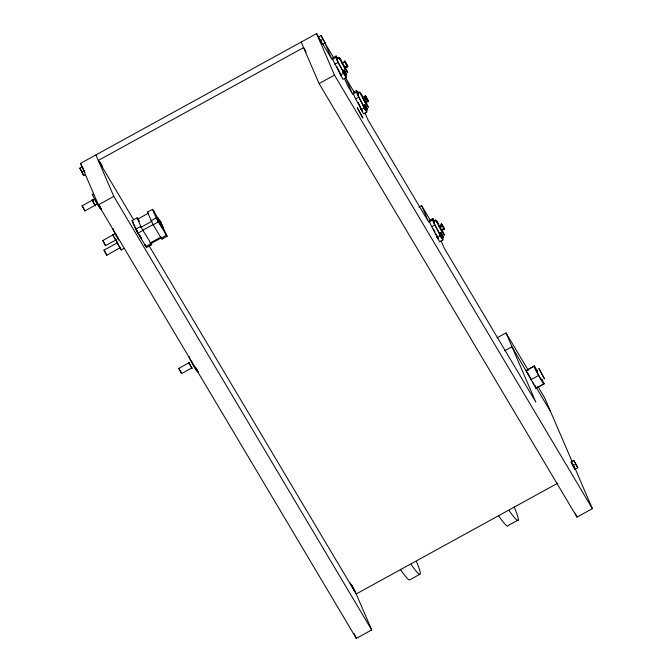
<?xml version="1.0" encoding="UTF-8"?>
<svg xmlns="http://www.w3.org/2000/svg" width="672" height="672" viewBox="0 0 672 672"><rect width="100%" height="100%" fill="white"/><g stroke="black" fill="none" stroke-linecap="round" stroke-linejoin="round"><path stroke-width="1.01" d="M345.895 74.827A10.853 0.622 61.2 0 1 346.366 76.314L346.08 77.498L342.955 79.313L335.017 64.117A10.853 0.622 61.2 0 1 332.816 58.993L333.06 57.632L333.564 58.304M346.08 77.498L338.1 62.42A10.853 0.622 61.2 0 1 335.891 57.305L336.134 55.936L337.68 58.397M366.534 109.511A10.853 0.622 61.2 0 1 366.996 110.998L366.71 112.182L363.586 113.996L355.648 98.801A10.853 0.622 61.2 0 1 353.447 93.677C353.682 90.25 358.352 89.72 358.672 93.744M366.71 112.182L358.73 97.104A10.853 0.622 61.2 0 1 356.53 91.988L356.782 90.737M442.613 237.401A10.853 0.622 61.2 0 1 443.075 238.888L442.789 240.072L439.664 241.886L431.735 226.691A10.853 0.622 61.2 0 1 429.526 221.567L429.769 220.206L430.273 220.878M442.789 240.072L434.809 224.994A10.853 0.622 61.2 0 1 432.608 219.878L432.852 218.518L434.398 220.97M98.86 204.716L101.228 209.345M195.569 367.29L197.938 371.918M117.365 242.802L104.026 250.135L105.504 253.21L106.814 255.276L120.112 247.682M106.814 255.276L106.058 253.537M85.571 174.502L83.647 175.627L79.834 168.134L81.421 170.806M83.647 175.627L81.95 171.696M318.259 37.145L321.031 35.54L325.063 42.848L322.283 44.453L318.469 36.952M321.031 35.54L325.063 42.848M541.867 379.159L544.186 383.72L535.979 388.408L526.176 370.616L534.391 365.929L537.482 371.129M526.176 370.616L534.391 365.929M535.979 388.408L544.186 383.72M570.998 462L573.779 460.404L577.802 467.712L575.022 469.316L571.208 461.815L572.796 464.486M573.779 460.404L577.802 467.712M354.774 590.629L371.708 629.933L356.311 638.4L98.406 204.868L80.539 163.363L316.604 33.6L318.738 37.187M79.624 168.319L82.396 166.723L83.714 169.907M81.53 172.066L84.092 170.654M320.166 40.891L322.728 39.48M333.077 57.75L336.151 56.053M332.816 58.993L335.891 57.305M338.848 57.49L337.142 58.38L338.848 57.49L340.158 59.699M335.017 64.117L338.1 62.42M96.844 204.397L84.815 210.899L82.068 205.825L92.173 200.264M92.946 201.6L92.366 200.332L94.189 199.324M342.124 63.042L344.845 61.421L345.349 62.093L344.56 60.908L345.442 62.798M92.476 200.617L94.307 199.609M342.233 63.328L345.097 61.706L345.66 62.605M344.434 67.393L347.172 65.881L347.676 66.553L344.938 68.057M344.854 68.006L347.533 66.125M98.406 204.868L113.803 196.4L95.928 154.904M575.039 468.367L592.376 508.637L576.979 517.096L319.082 83.563L334.48 75.096L316.604 33.6M342.544 70.93L344.249 70.039L346.693 74.5L344.98 75.382L343.678 73.172L342.544 70.93L344.249 70.039M343.678 73.172L345.215 72.324L344.081 70.081M340.486 74.97L343.568 73.273M353.447 93.677L356.53 91.988M358.529 94.559L357.773 93.055L359.478 92.173L360.788 94.382M359.478 92.173L357.773 93.055M137.785 233.008L146.588 247.548L151.721 244.726L142.943 230.395L137.81 233.218L131.989 220.634L137.122 217.812L139.499 221.382M147.386 212.167L152.519 209.345L153.3 210.235L163.17 227.674L157.492 217.367L161.314 223.633L167.118 236.258L161.986 239.081L161.204 238.199L153.208 224.759L147.386 212.167L148.168 213.058M355.648 98.801L358.73 97.104M137.231 219.341L148.176 213.318M116.558 239.585L105.529 245.641L102.715 240.618L114.643 233.94M362.704 97.583L365.56 96.163M362.754 97.726L364.577 96.718M363.065 98.44L365.98 96.776L365.602 96.499M363.334 98.986L366.072 97.482L365.19 95.584L367.021 98.557M363.661 99.624L366.4 98.112L365.912 97.247M364.022 100.288L366.761 98.784L366.299 98.003M364.392 100.951L367.13 99.448M365.064 102.068L367.802 100.565M365.316 102.455L368.222 101.178M135.685 229.211L140.809 226.388L137.122 217.812M151.074 220.744L156.206 217.921L152.519 209.345M365.568 102.74L367.391 101.741M140.708 227.405L151.654 221.39M363.174 105.613L364.879 104.723L366.19 106.932L367.324 109.175L365.61 110.065L363.174 105.613L365.61 110.065M364.879 104.723L365.845 107.008L364.308 107.856L364.896 108.788M361.116 109.654L364.199 107.957M142.346 230.496L153.292 224.482M153.208 224.759L158.34 221.936L167.118 236.258M117.121 241.954L116.214 240.752L121.162 249.892L124.06 248.489M149.864 243.138L160.818 237.124M150.469 243.827L161.423 237.804M145.807 246.658L150.94 243.835M161.204 238.199L166.337 235.376M418.925 207.077L421.646 205.59L430.181 219.937M429.786 220.324L432.869 218.635M429.526 221.567L432.608 219.878M434.608 222.449L433.852 220.954L435.565 220.063L436.867 222.272M431.735 226.691L434.809 224.994M191.722 367.979L181.608 373.531L180.071 371.078L178.786 368.399L188.891 362.838M438.942 225.901L441.815 224.28L442.067 224.666M439.144 226.33L441.882 224.826L441.277 223.482L442.378 225.179M439.748 227.514L442.478 226.01L442.84 226.674M441.143 229.967L443.881 228.463L443.545 227.909M441.638 230.521L444.368 229.018L444.041 228.262M441.613 230.614L444.352 228.984M439.253 233.503L440.958 232.621L443.402 237.073L441.697 237.955L439.253 233.503L440.294 234.94M437.203 237.544L440.278 235.847M440.387 235.746L441.924 234.898L440.958 232.621M496.978 337.915L506.033 332.934L528.293 370.348M504.748 350.75L511.988 346.769L531.073 379.512M530.813 379.739L538.516 375.514L543.673 384.182M572.905 465.755L575.476 464.344M557.827 483.143L356.219 593.972L149.251 246.061M518.33 519.926L508.066 525.571A117.314 6.712 61.2 0 1 498.708 516.012M419.672 574.375L409.408 580.02A117.314 6.712 61.2 0 1 400.277 569.302M346.693 74.5L345.215 72.324M344.98 75.382L344.014 73.097M367.324 109.175L365.845 107.008M435.565 220.063L436.153 221.6M443.402 237.073L441.924 234.898M441.697 237.955L440.731 235.67L440.899 236.099M340.351 73.861L339.956 73.231M441.68 224.398L441.538 223.961L441.815 224.28M95.18 205.346L94.366 204.162M82.068 205.825L82.891 207.01M102.698 240.5L103.211 241.172M189.151 362.846L189.386 363.619M178.786 368.399L179.6 369.583M120.154 247.943L118.843 245.868M104.026 250.135L105.706 252.882M131.989 220.634L132.77 221.516M133.274 222.524L132.67 221.844L136.139 229.916M145.303 245.65L145.908 246.33L145.135 244.541M337.638 58.985L337.68 59.371M341.544 76.322L341.368 76.054M363.67 106.218L363.838 106.487M360.427 107.654L360.763 108.184M362.334 111.266L361.998 110.737M439.589 233.848L439.925 234.385M438.413 239.156L437.858 238.266M533.996 384.308L532.526 382.049M92.375 200.046L92.072 199.702L92.677 201.046M118.566 239.064L117.684 237.712M113.24 235.183L113.308 235.729M194.645 366.962L192.889 364.081M189.084 362.62L188.782 362.275L190.772 366.29M355.06 591.612L350.196 582.977M367.777 100.531L368.592 101.749L367.004 98.524M358.445 93.937L358.092 93.467L358.504 94.433M342.997 71.434L343.426 72.164M319.46 38.791C317.688 36.775 324.005 48.208 321.695 42.941M443.864 228.43L444.671 229.648L443.772 227.716M537.214 371.255C532.904 364.577 542.942 383.494 541.607 379.386M363.628 106.117L364.064 106.848M319.469 38.808L318.956 38.136L321.77 43.151M365.291 109.418L364.854 108.688M360.545 107.814L361.234 108.965M434.524 221.827L434.171 221.357L434.398 221.945M439.706 234.007L440.143 234.738M441.37 237.308L440.941 236.578M436.632 235.704L437.027 236.334M141.103 237.88L141.607 238.652M353.354 588.764L353.774 589.378L352.682 587.647M97.726 204.112L96.18 201.508M113.308 235.183L112.703 234.377L113.585 236.275M99.246 161.515L101.119 164.573L100.8 163.758M346.836 65.335L347.172 65.881M365.963 96.743L366.299 97.289M367.466 100.019L367.979 100.943M444.066 228.841L443.192 227.304M342.98 63.739C339.746 58.892 347.164 72.324 344.677 66.822M439.69 226.313C436.464 221.466 443.873 234.898 441.386 229.396M343.174 71.702L343.678 72.593M441.193 237.04L440.689 236.149M340.091 73.399L340.309 73.76L338.621 69.846M341.401 76.154L340.897 75.272M361.78 110.376L362.032 110.838M437.06 236.435L436.498 235.687M438.119 238.728L437.615 237.846M140.482 236.855L141.481 238.661M137.096 231.689L137.466 232.176M115.492 239.736L113.812 236.796M191.075 366.736L192.175 368.441L192.024 367.954M191.57 367.634L190.722 366.131M537.827 386.383L544.715 397.967L572.149 461.656M534.962 385.384L550.679 411.802M333.463 57.364L324.929 43.008L332.077 59.615L323.005 44.36M354.102 92.047L345.559 77.692L352.708 94.298L347.55 85.621L344.375 78.246M334.48 75.096L592.376 508.637M306.172 51.929L303.593 47.594L98.314 160.44L133.703 219.92M113.803 196.4L371.708 629.933M80.539 163.363L81.606 165.161M342.712 70.888L343.585 72.358M358.957 104.026L359.31 104.622M442.26 224.902L442.73 225.784M345.542 62.328L346.021 63.21M367.114 99.414L367.609 100.33M346.483 64.73L347.953 67.074L347.063 65.142M440.101 234.637L440.387 235.166M572.519 464.184L572.863 464.772M364.022 106.747L364.308 107.276M343.98 73.576L344.266 74.105M358.924 103.958L359.251 104.53M360.948 108.444L361.192 108.864M361.528 109.948L361.813 110.477M319.771 39.304L320.124 39.908L319.78 39.32M158.71 220.181C151.99 209.681 166.748 236.41 161.456 225.187M133.375 222.852L133.048 222.331L133.409 223.112M139.675 235.334L140.246 236.309M140.725 237.426L138.978 234.36M114.643 238.241L116.08 240.408M103.522 241.693L105.529 245.641M352.674 587.63L353.035 588.235M442.68 225.632L443.1 226.447M443.26 227.489L442.386 225.893M440.118 227.044L440.992 228.64M366.601 97.742L367.046 98.532M366.744 98.75L367.181 99.599M345.971 63.059L346.844 64.655M346.5 64.764L345.274 62.563M346.55 64.915L345.668 63.319M440.353 235.066L441.134 236.536M364.476 99.943C358.369 89.653 369.239 109.838 364.913 100.75M440.429 235.687L440.731 236.25M343.4 64.47L344.282 66.066M434.633 231.193L435.002 231.848M437.27 236.762L437.573 237.325M437.354 237.384L437.648 237.947M364.274 107.176L364.568 107.738M364.644 108.36L364.098 107.327M343.72 73.114L344.014 73.676M361.267 109.486L361.57 110.057M337.898 68.586L338.293 69.275M340.561 74.18L340.855 74.752M340.637 74.802L340.939 75.373M162.002 225.204L161.566 224.482L162.212 225.59M161.927 225.271L162.296 225.758M165.698 233.78C164.346 231.588 166.984 236.057 165.623 233.848M145.06 244.86L145.555 245.868L145.169 245.062M137.18 231.622L136.735 230.908L137.382 232.016M116.81 236.191L117.256 236.981M94.055 203.708L93.181 202.112M179.953 370.188L180.323 370.852M83.244 207.614L83.614 208.278M84.613 171.679L84.983 172.343M99.061 161.398L102.304 166.732L101.573 165.035M358.226 102.698L358.588 103.37L358.193 102.631M573.25 465.452L573.602 466.099M443.083 226.414L443.562 227.228M440.177 235.217L440.471 235.788M434.616 231.151L433.944 229.891M437.531 237.224L437.825 237.787M437.102 236.914L437.388 237.485M364.526 107.638L364.82 108.209M343.896 72.954L344.19 73.525M343.468 72.643L343.753 73.214M361.452 109.326L361.973 110.342M361.015 109.024L361.309 109.586M340.822 74.642L341.107 75.214M340.385 74.34L340.679 74.911M320.494 40.572L320.855 41.244L320.502 40.589M351.943 586.295L352.304 586.967L351.355 585.136L351.616 585.665M99.204 161.431L101.018 164.245M190.327 365.492L189.496 363.93M118.121 244.541L118.474 245.204M156.206 217.921L158.34 221.936M140.809 226.388L142.943 230.395M100.162 162.498L100.523 163.195M443.444 227.086L443.957 227.984M441.991 225.137L442.478 226.01M439.95 234.78L440.219 235.318M367.366 99.187L367.979 100.405M436.867 236.468L437.136 237.014M346.727 64.512L347.567 66.074M364.787 108.108L365.047 108.646M363.871 106.89L364.132 107.428M344.148 73.424L344.417 73.962M343.232 72.206L343.501 72.744M361.057 109.124L360.595 108.192M337.21 67.284L337.554 67.948M340.158 73.895L340.427 74.441M353.27 588.067L352.943 587.437L353.842 589.319L353.539 588.613M192.066 362.519L192.461 363.283M116.374 235.385L115.416 233.453M95.348 199.945L95.743 200.701M113.417 236.04L113.912 236.905M92.786 201.356L95.466 205.867L95.315 205.38M180.684 371.524L181.02 372.154M83.975 208.942L84.302 209.58M196.837 369.415L198.022 371.734M100.128 206.842L101.312 209.16M533.87 366.383L538.516 375.514M320.586 40.513L321.728 42.764M83.958 170.419L84.26 171.016M338.68 57.532L339.436 59.027M441.664 224.482L442.151 225.38M439.757 234.394L439.984 234.881M438.018 238.132L438.245 238.619M436.674 236.082L436.909 236.569M365.585 96.583L366.055 97.448M365.014 108.545L365.24 109.032M363.678 106.504L363.905 106.991M343.048 71.82L343.274 72.307M360.822 108.679L360.461 107.89M341.3 75.558L341.527 76.045M339.965 73.508L340.192 73.996M120.238 247.506L120.725 248.497M99.112 161.448L101.69 165.959L101.573 165.539M117.818 243.936L117.34 242.844M433.474 228.908L433.684 229.362M367.962 100.372L368.29 101.119M344.954 61.79L345.164 62.252M336.739 66.301L336.958 66.763M137.222 230.614L137.542 231.302M191.503 361.343L191.738 361.864M181.289 372.7L181.608 373.531M95.021 199.29L94.651 198.425M84.58 210.126L84.899 210.958M99.7 162.002L100.33 163.439M574.409 467.729C576.786 473.138 570.478 461.731 572.2 463.655L571.704 462.991L574.518 468.014M506.033 332.934L535.819 402.1L444.268 248.195L441.084 240.82M575.333 513.257L576.979 517.096M436.002 233.974L437.48 237.401M421.646 205.59L428.795 222.188L368.189 120.305L365.005 112.93M359.587 105.302L361.402 109.511M301.207 42.067L319.082 83.563M354.245 633.604L356.311 638.4M161.162 237.174L161.986 239.081M150.898 242.819L151.721 244.726M145.765 245.641L146.588 247.548M354.304 590.352L354.463 590.814L351.154 584.69M528.755 374.951L528.503 374.144M344.971 61.824L344.828 61.387M135.912 228.178L136.181 228.866M121.086 249.278L121.304 250.001M416.472 561.498A117.314 6.712 61.2 0 1 411.172 564.564M514.248 507.024A117.314 6.712 61.2 0 1 508.973 510.367M440.462 234.847A8.45 0.487 61.2 0 1 435.061 225.137A8.45 0.487 61.2 0 1 434.498 222.81M442.764 231.386A8.45 0.487 61.2 0 1 443.293 233.856A8.45 0.487 61.2 0 1 437.044 222.516A8.45 0.487 61.2 0 1 438.69 223.986M364.375 106.957A8.45 0.487 61.2 0 1 358.982 97.247A8.45 0.487 61.2 0 1 358.42 94.92M366.685 103.496A8.45 0.487 61.2 0 1 367.206 105.958A8.45 0.487 61.2 0 1 360.965 94.626A8.45 0.487 61.2 0 1 362.611 96.096M363.628 97.852A8.45 0.487 61.2 0 1 364.694 99.75M342.846 70.795A8.45 0.487 61.2 0 1 337.982 61.807A8.45 0.487 61.2 0 1 337.781 60.236M346.055 68.813A8.45 0.487 61.2 0 1 346.576 71.282A8.45 0.487 61.2 0 1 340.334 59.942A8.45 0.487 61.2 0 1 341.981 61.412M197.081 371.011A8.45 0.487 61.2 0 1 192.679 364.274A8.45 0.487 61.2 0 1 189.21 356.714M118.684 240.038A8.45 0.487 61.2 0 1 114.19 231.806A8.45 0.487 61.2 0 1 113.123 228.816M100.052 207.614A8.45 0.487 61.2 0 1 95.962 201.701A8.45 0.487 61.2 0 1 92.988 194.796M538.91 368.592L544.429 378.773L538.91 368.592M357.294 107.764L362.788 117.919L357.294 107.764M153.569 211.042L154.4 212.57L153.569 211.042M160.18 220.987L161.549 223.524L160.18 220.987M159.667 221.264L161.036 223.81L159.667 221.264M157.265 219.618L158.088 221.147L157.315 219.685M351.859 585.497L351.54 584.984L351.851 585.488M352.582 586.774L352.212 586.11L352.573 586.757M574.199 467.284L573.93 466.738L574.207 467.3M321.46 42.428L321.191 41.874L321.468 42.437"/></g></svg>
